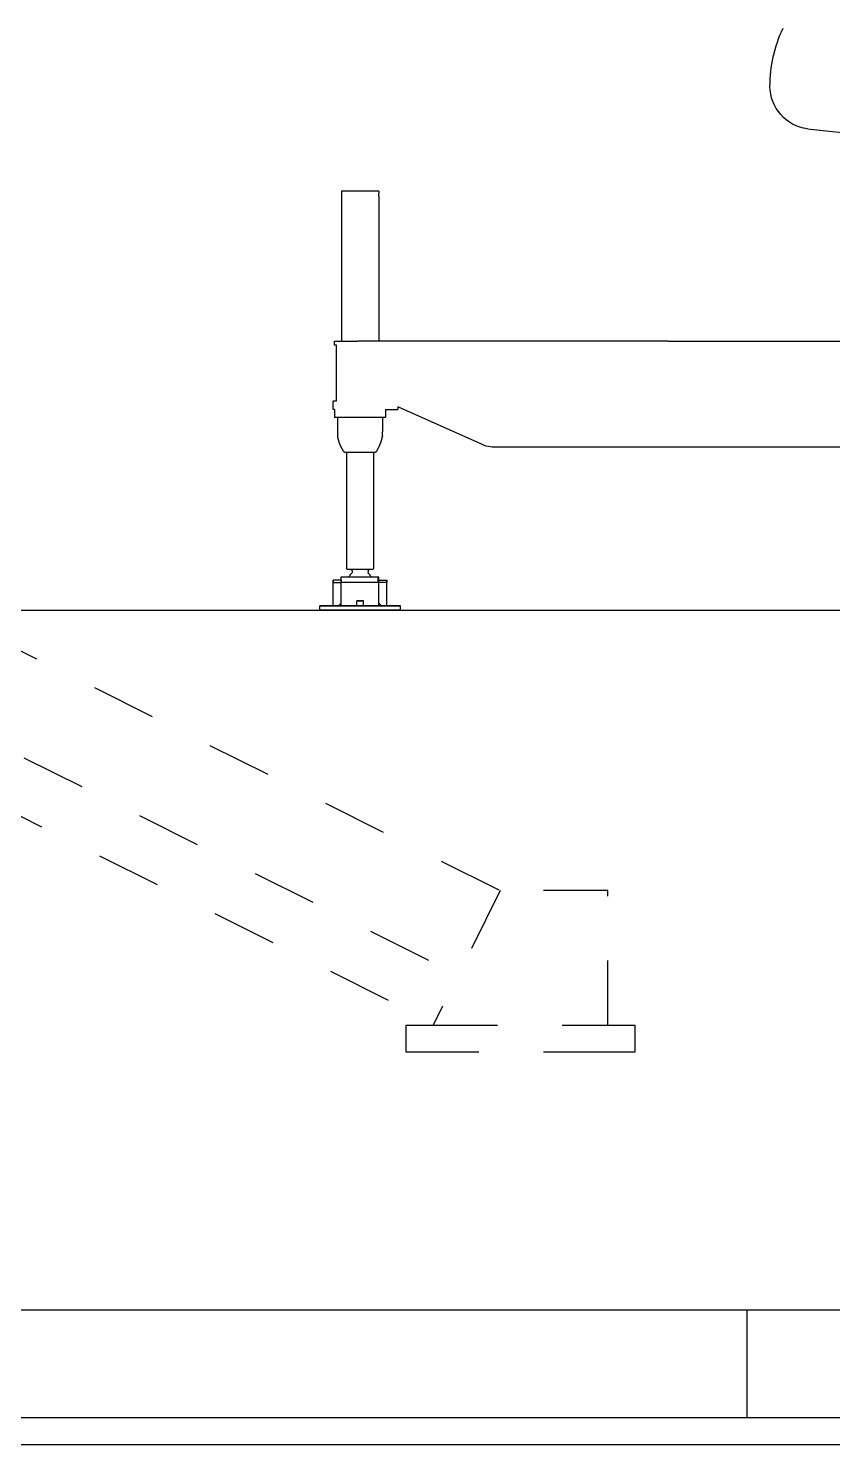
# Model space of a CAD drawing. Header units: millimetres. Extents: x -2078669 to -1085629, y -5987148 to 310365.
# Drawn here: x -1626077 to -1618606, y -3957150 to -3943997 of the extents above; entities that cross this region are included whole.
import ezdxf

# ---------------------------------------------------------------- set-up
doc = ezdxf.new("R2010")
doc.units = ezdxf.units.MM
doc.header["$LTSCALE"] = 500
doc.header["$PDSIZE"] = 300
doc.linetypes.add('SXF_跳び破線', pattern=[12, 6, -6])
for name, color, linetype, lineweight in [('D-BYP-STR2', 6, 'Continuous', 25), ('D-BYP-STRA', 1, 'Continuous', 25), ('D-BYP-STRB', 5, 'Continuous', 25)]:
    doc.layers.add(name, color=color, linetype=linetype, lineweight=lineweight)

# ---------------------------------------------------------------- blocks, each defined once
blk = doc.blocks.new('A$Cb352d05c')
at = {"layer": 'D-BYP-STRB'}
for p, q in [((5087.3, 1787.5), (4685.3, 1745.3)), ((6680.5, 1556), (6716.7, 1556)), ((6680.5, 1537), (6680.5, 999.5)), ((6716.7, 1556), (6819.5, 1556)), ((6819.5, 1556), (6819.5, 999.5)), ((5605, 999.5), (4755, 999.5)), ((5605, 999.5), (6759, 999.5)), ((6845, 999.5), (6759, 999.5)), ((6838, 775.5), (6838, 983.5)), ((6290.4, 612.5), (6610, 755.4)), ((6655, 745.5), (6610, 745.5)), ((6655, 745.5), (6655, 724)), ((6845, 745.5), (6845, 724)), ((6850, 745.5), (6850, 775.5)), ((6655, 715), (6675, 715)), ((6666, 662), (6666, 715)), ((6675, 715), (6825, 715)), ((6825, 715), (6845, 715)), ((6834, 715), (6834, 662)), ((4755, 605.5), (6259.4, 605.5)), ((6806.1, 587), (6693.9, 587)), ((6700, 587), (6700, 174.5)), ((6800, 587), (6800, 174.5)), ((6700, 196), (6700, 154)), ((6800, 196), (6800, 154)), ((6680, 111.5), (6650, 111.5)), ((6820, 123.5), (6684.4, 123.5)), ((6703, 151), (6791.2, 151)), ((6815.6, 123.5), (6790.6, 123.5)), ((6820, 111.5), (6850, 111.5)), ((6650, 16), (6650, 102.8)), ((6650, 102.8), (6680, 102.8)), ((6650, 16), (6650, 102.8)), ((6680, 16), (6680, 103.9)), ((6680, 16), (6680, 103.9)), ((6680, 26), (6680, 102.8)), ((6680, 26), (6680, 102.8)), ((6680, 26), (6680, 56.1)), ((6820, 104), (6684.4, 104)), ((6820, 26), (6820, 102.8)), ((6850, 102.8), (6820, 102.8)), ((6820, 16), (6820, 56.1)), ((6820, 26), (6820, 56.1)), ((6850, 16), (6850, 102.8)), ((6850, 16), (6850, 102.8)), ((6622.1, 16), (6601.3, 16)), ((6601.3, 16), (6622.1, 16)), ((6622.1, 0), (6601.3, 0)), ((6601.3, 0), (6622.1, 0)), ((6601.3, 0), (6622.1, 0)), ((6622.1, 16), (6646.9, 16)), ((6646.9, 16), (6622.1, 16)), ((6622.1, 0), (6646.9, 0)), ((6646.9, 0), (6622.1, 0)), ((6853.1, 16), (6646.9, 16)), ((6646.9, 16), (6853.1, 16)), ((6853.1, 0), (6646.9, 0)), ((6646.9, 0), (6853.1, 0)), ((6650, 16), (6670, 16)), ((6670, 16), (6650, 16)), ((6680, 16), (6716.4, 16)), ((6737.5, 16), (6680, 16)), ((6716.4, 16), (6737.5, 16)), ((6737.5, 35), (6762.5, 35)), ((6762.5, 35), (6737.5, 35)), ((6737.5, 16), (6762.5, 16)), ((6762.5, 16), (6737.5, 16)), ((6762.5, 16), (6820, 16)), ((6783.6, 16), (6762.5, 16)), ((6820, 16), (6783.6, 16)), ((6830, 16), (6850, 16)), ((6850, 16), (6830, 16)), ((6853.1, 16), (6877.9, 16)), ((6877.9, 16), (6853.1, 16)), ((6853.1, 0), (6877.9, 0)), ((6877.9, 0), (6853.1, 0)), ((6877.9, 16), (6898.7, 16)), ((6898.7, 16), (6877.9, 16)), ((6877.9, 0), (6898.7, 0)), ((6898.7, 0), (6877.9, 0))]:
    blk.add_line(p, q, dxfattribs=at)
at = {"layer": 'D-BYP-STRB', "ltscale": 0.225}
for p, q in [((6680.5, 1556), (6680.5, 1547)), ((6655, 724), (6655, 715)), ((6845, 724), (6845, 715))]:
    blk.add_line(p, q, dxfattribs=at)
at = {"layer": 'D-BYP-STRB', "ltscale": 0.175}
blk.add_line((6838, 983.5), (6845, 983.5), dxfattribs=at)
at = {"layer": 'D-BYP-STRB', "ltscale": 0.4}
for p, q in [((6845, 983.5), (6845, 999.5)), ((6600, 0), (6600, 16)), ((6600, 0), (6600, 16)), ((6600, 0), (6600, 16)), ((6900, 0), (6900, 16)), ((6900, 0), (6900, 16))]:
    blk.add_line(p, q, dxfattribs=at)
at = {"layer": 'D-BYP-STRB', "ltscale": 0.247906}
blk.add_line((6610, 755.4), (6610, 745.5), dxfattribs=at)
at = {"layer": 'D-BYP-STRB', "ltscale": 0.3}
for p, q in [((6838, 775.5), (6850, 775.5)), ((6820, 111.5), (6820, 123.5))]:
    blk.add_line(p, q, dxfattribs=at)
at = {"layer": 'D-BYP-STRB', "ltscale": 0.125}
blk.add_line((6845, 745.5), (6850, 745.5), dxfattribs=at)
at = {"layer": 'D-BYP-STRB', "ltscale": 0.01438}
for p, q in [((6666.6, 662), (6666, 662)), ((6834, 662), (6833.4, 662))]:
    blk.add_line(p, q, dxfattribs=at)
at = {"layer": 'D-BYP-STRB', "ltscale": 0.00661}
for p, q in [((6666.8, 662), (6666.6, 662)), ((6833.4, 662), (6833.2, 662))]:
    blk.add_line(p, q, dxfattribs=at)
at = {"layer": 'D-BYP-STRB', "ltscale": 0.324512}
for p, q in [((6666.8, 649), (6666.8, 662)), ((6833.2, 649), (6833.2, 662))]:
    blk.add_line(p, q, dxfattribs=at)
at = {"layer": 'D-BYP-STRB', "ltscale": 0.044635}
blk.add_line((6290.4, 612.5), (6288.7, 611.8), dxfattribs=at)
at = {"layer": 'D-BYP-STRB', "ltscale": 0.079956}
for p, q in [((6650, 108.3), (6650, 111.5)), ((6650, 111.5), (6650, 108.3)), ((6680, 108.3), (6680, 111.5)), ((6820, 111.5), (6820, 108.3)), ((6850, 111.5), (6850, 108.3)), ((6850, 108.3), (6850, 111.5))]:
    blk.add_line(p, q, dxfattribs=at)
at = {"layer": 'D-BYP-STRB', "ltscale": 0.42099}
for p, q in [((6666.8, 111.5), (6650, 111.5)), ((6833.2, 111.5), (6850, 111.5)), ((6650, 102.8), (6666.8, 102.8)), ((6850, 102.8), (6833.2, 102.8))]:
    blk.add_line(p, q, dxfattribs=at)
at = {"layer": 'D-BYP-STRB', "ltscale": 0.137683}
for p, q in [((6650, 102.8), (6650, 108.3)), ((6650, 108.3), (6650, 102.8)), ((6680, 102.8), (6680, 108.3)), ((6820, 102.8), (6820, 108.3)), ((6850, 108.3), (6850, 102.8)), ((6850, 102.8), (6850, 108.3))]:
    blk.add_line(p, q, dxfattribs=at)
at = {"layer": 'D-BYP-STRB', "ltscale": 0.101306}
for p, q in [((6684.1, 123.5), (6680, 123.5)), ((6684.1, 104), (6680, 104))]:
    blk.add_line(p, q, dxfattribs=at)
at = {"layer": 'D-BYP-STRB', "ltscale": 0.4875}
for p, q in [((6680, 104), (6680, 123.5)), ((6684.1, 123.5), (6684.1, 104)), ((6684.4, 123.5), (6684.4, 104))]:
    blk.add_line(p, q, dxfattribs=at)
at = {"layer": 'D-BYP-STRB', "ltscale": 0.189996}
for p, q in [((6690.2, 123.5), (6682.6, 123.5)), ((6700.9, 123.5), (6693.3, 123.5)), ((6778.1, 123.5), (6770.5, 123.5)), ((6817.4, 123.5), (6809.8, 123.5))]:
    blk.add_line(p, q, dxfattribs=at)
at = {"layer": 'D-BYP-STRB', "ltscale": 0.229968}
blk.add_line((6693.3, 123.5), (6684.1, 123.5), dxfattribs=at)
at = {"layer": 'D-BYP-STRB', "ltscale": 0.10556}
blk.add_line((6694.5, 123.5), (6690.2, 123.5), dxfattribs=at)
at = {"layer": 'D-BYP-STRB', "ltscale": 0.190002}
for p, q in [((6708.5, 123.5), (6700.9, 123.5)), ((6770.5, 123.5), (6762.9, 123.5)), ((6809.8, 123.5), (6802.2, 123.5))]:
    blk.add_line(p, q, dxfattribs=at)
at = {"layer": 'D-BYP-STRB', "ltscale": 0.045105}
blk.add_line((6710.3, 123.5), (6708.5, 123.5), dxfattribs=at)
at = {"layer": 'D-BYP-STRB', "ltscale": 0.00697}
blk.add_line((6709.4, 123.5), (6709.2, 123.5), dxfattribs=at)
at = {"layer": 'D-BYP-STRB', "ltscale": 0.157324}
for p, q in [((6720, 146), (6720, 139.7)), ((6780, 146), (6780, 139.7))]:
    blk.add_line(p, q, dxfattribs=at)
at = {"layer": 'D-BYP-STRB', "ltscale": 0.143842}
blk.add_line((6791.2, 151), (6797, 151), dxfattribs=at)
at = {"layer": 'D-BYP-STRB', "ltscale": 0.003539}
for p, q in [((6680.1, 104), (6680, 103.9)), ((6680.1, 104), (6680, 103.9)), ((6680.1, 104), (6680, 103.9)), ((6819.9, 104), (6820, 103.9))]:
    blk.add_line(p, q, dxfattribs=at)
at = {"layer": 'D-BYP-STRB', "ltscale": 0.008551}
blk.add_line((6684.1, 104), (6684.4, 104), dxfattribs=at)
at = {"layer": 'D-BYP-STRB', "ltscale": 0.031982}
for p, q in [((6600, 16), (6601.3, 16)), ((6601.3, 16), (6600, 16)), ((6600, 0), (6601.3, 0)), ((6601.3, 0), (6600, 0)), ((6601.3, 0), (6600, 0)), ((6898.7, 16), (6900, 16)), ((6900, 16), (6898.7, 16)), ((6898.7, 0), (6900, 0)), ((6900, 0), (6898.7, 0))]:
    blk.add_line(p, q, dxfattribs=at)
at = {"layer": 'D-BYP-STRB', "ltscale": 0.353553}
for p, q in [((6680, 26), (6670, 16)), ((6680, 26), (6670, 16)), ((6820, 26), (6830, 16)), ((6820, 26), (6830, 16))]:
    blk.add_line(p, q, dxfattribs=at)
at = {"layer": 'D-BYP-STRB', "ltscale": 0.25}
for p, q in [((6680, 16), (6680, 26)), ((6820, 16), (6820, 26))]:
    blk.add_line(p, q, dxfattribs=at)
at = {"layer": 'D-BYP-STRB', "ltscale": 0.475}
for p, q in [((6737.5, 16), (6737.5, 35)), ((6737.5, 16), (6737.5, 35)), ((6762.5, 16), (6762.5, 35)), ((6762.5, 16), (6762.5, 35))]:
    blk.add_line(p, q, dxfattribs=at)
at = {"layer": 'D-BYP-STRB'}
for points in [[(6666.8, 649), (6666.8, 648.9), (6666.8, 648.7), (6666.8, 648.5), (6666.8, 648.4), (6666.8, 648.2), (6666.9, 648.1), (6666.9, 647.9), (6666.9, 647.8), (6666.9, 647.6), (6666.9, 647.5), (6666.9, 647.3), (6666.9, 647.2), (6666.9, 647), (6666.9, 646.9), (6666.9, 646.7), (6666.9, 646.6), (6666.9, 646.5), (6667, 646.3), (6667, 646.2), (6667, 646.1), (6667, 645.9), (6667, 645.8)], [(6688.4, 590.5), (6687.8, 591.3), (6687.3, 592.1), (6686.9, 593), (6686.4, 593.8), (6685.9, 594.6), (6685.5, 595.4), (6685, 596.1), (6684.6, 596.9), (6684.2, 597.7), (6683.8, 598.4), (6683.4, 599.1), (6683, 599.8), (6682.6, 600.5), (6682.2, 601.3), (6681.8, 602), (6681.5, 602.7), (6681.1, 603.4), (6680.7, 604.1), (6680.3, 604.9), (6680, 605.6), (6679.6, 606.4), (6679.2, 607.2), (6678.8, 608), (6678.5, 608.8), (6678.1, 609.6), (6677.7, 610.4), (6677.3, 611.3), (6676.9, 612.1), (6676.6, 613), (6676.2, 613.8), (6675.8, 614.6), (6675.5, 615.5), (6675.1, 616.3), (6674.8, 617.2), (6674.5, 618), (6674.1, 618.9), (6673.8, 619.7), (6673.5, 620.5), (6673.2, 621.4), (6672.9, 622.2), (6672.6, 623.1), (6672.3, 623.9), (6672, 624.8), (6671.7, 625.6), (6671.5, 626.4), (6671.2, 627.3), (6671, 628.1), (6670.7, 629), (6670.5, 629.8), (6670.2, 630.7), (6670, 631.5), (6669.8, 632.3), (6669.5, 633.2), (6669.3, 634), (6669.1, 634.9), (6668.9, 635.7), (6668.7, 636.6), (6668.5, 637.4), (6668.4, 638.2), (6668.2, 639.1), (6668, 639.9), (6667.8, 640.8), (6667.7, 641.6), (6667.5, 642.5), (6667.4, 643.3), (6667.3, 644.1), (6667.1, 645), (6667, 645.8)], [(6811.6, 590.5), (6812.2, 591.3), (6812.7, 592.1), (6813.1, 593), (6813.6, 593.8), (6814.1, 594.6), (6814.5, 595.4), (6815, 596.1), (6815.4, 596.9), (6815.8, 597.7), (6816.2, 598.4), (6816.6, 599.1), (6817, 599.8), (6817.4, 600.5), (6817.8, 601.3), (6818.2, 602), (6818.5, 602.7), (6818.9, 603.4), (6819.3, 604.1), (6819.7, 604.9), (6820, 605.6), (6820.4, 606.4), (6820.8, 607.2), (6821.2, 608), (6821.5, 608.8), (6821.9, 609.6), (6822.3, 610.4), (6822.7, 611.3), (6823.1, 612.1), (6823.4, 613), (6823.8, 613.8), (6824.2, 614.6), (6824.5, 615.5), (6824.9, 616.3), (6825.2, 617.2), (6825.5, 618), (6825.9, 618.9), (6826.2, 619.7), (6826.5, 620.5), (6826.8, 621.4), (6827.1, 622.2), (6827.4, 623.1), (6827.7, 623.9), (6828, 624.8), (6828.3, 625.6), (6828.5, 626.4), (6828.8, 627.3), (6829, 628.1), (6829.3, 629), (6829.5, 629.8), (6829.8, 630.7), (6830, 631.5), (6830.2, 632.3), (6830.5, 633.2), (6830.7, 634), (6830.9, 634.9), (6831.1, 635.7), (6831.3, 636.6), (6831.5, 637.4), (6831.6, 638.2), (6831.8, 639.1), (6832, 639.9), (6832.2, 640.8), (6832.3, 641.6), (6832.5, 642.5), (6832.6, 643.3), (6832.7, 644.1), (6832.9, 645), (6833, 645.8)], [(6833, 645.8), (6833, 645.9), (6833, 646.1), (6833, 646.2), (6833, 646.3), (6833.1, 646.5), (6833.1, 646.6), (6833.1, 646.7), (6833.1, 646.9), (6833.1, 647), (6833.1, 647.2), (6833.1, 647.3), (6833.1, 647.5), (6833.1, 647.6), (6833.1, 647.8), (6833.1, 647.9), (6833.1, 648.1), (6833.2, 648.2), (6833.2, 648.4), (6833.2, 648.5), (6833.2, 648.7), (6833.2, 648.9), (6833.2, 649)], [(6693.9, 587), (6693.8, 587), (6693.6, 587), (6693.4, 587), (6693.3, 587), (6693.1, 587.1), (6692.9, 587.1), (6692.7, 587.1), (6692.6, 587.2), (6692.4, 587.2), (6692.2, 587.3), (6692.1, 587.3), (6691.9, 587.4), (6691.7, 587.4), (6691.6, 587.5), (6691.4, 587.6), (6691.3, 587.7), (6691.1, 587.7), (6691, 587.8), (6690.8, 587.9), (6690.6, 588), (6690.5, 588.1), (6690.4, 588.2), (6690.2, 588.3), (6690.1, 588.4), (6689.9, 588.6), (6689.8, 588.7), (6689.7, 588.8), (6689.5, 588.9), (6689.4, 589.1), (6689.3, 589.2), (6689.1, 589.4), (6689, 589.5), (6688.9, 589.7), (6688.8, 589.8), (6688.7, 590), (6688.6, 590.1), (6688.5, 590.3), (6688.4, 590.5)], [(6811.6, 590.5), (6811.5, 590.3), (6811.4, 590.1), (6811.3, 590), (6811.2, 589.8), (6811.1, 589.7), (6811, 589.5), (6810.9, 589.4), (6810.7, 589.2), (6810.6, 589.1), (6810.5, 588.9), (6810.3, 588.8), (6810.2, 588.7), (6810.1, 588.6), (6809.9, 588.4), (6809.8, 588.3), (6809.6, 588.2), (6809.5, 588.1), (6809.4, 588), (6809.2, 587.9), (6809, 587.8), (6808.9, 587.7), (6808.7, 587.7), (6808.6, 587.6), (6808.4, 587.5), (6808.3, 587.4), (6808.1, 587.4), (6807.9, 587.3), (6807.8, 587.3), (6807.6, 587.2), (6807.4, 587.2), (6807.3, 587.1), (6807.1, 587.1), (6806.9, 587.1), (6806.7, 587), (6806.6, 587), (6806.4, 587), (6806.2, 587), (6806.1, 587)]]:
    blk.add_lwpolyline(points, dxfattribs=at)
for centre, radius, start, end in [((4727.1, 1946.2), 500, 359.836, 25.437), ((5067.1, 1946.2), 160, 277.2681, 0), ((6611.2, 1542), 69.5, 355.8745, 4.1255), ((6259.4, 677.5), 72, 270, 294.0908), ((6703, 154), 3, 180, 270), ((6750, 104), 45, 134.427, 154.3208), ((6715, 146), 5, 0, 90), ((6715, 139.7), 5, 314.427, 0), ((6785, 146), 5, 90.0972, 180.0001), ((6785, 139.7), 5, 180, 225.573), ((6750, 104), 45, 25.6793, 45.573), ((6797, 154), 3, 270, 0)]:
    blk.add_arc(centre, radius, start, end, dxfattribs=at)
blk.add_point((6750, 0), dxfattribs=at)

msp = doc.modelspace()

# ---------------------------------------------------------------- linework, layer by layer
at = {"layer": 'D-BYP-STR2'}
for p, q in [((-1626403.4, -3949399.6, 708000), (-1611903.4, -3949399.6, 708000)), ((-1611903.4, -3955899.6, 708000), (-1626403.4, -3955899.6, 708000)), ((-1619403.4, -3955899.6, 708000), (-1619403.4, -3956899.6, 708000)), ((-1613653.4, -3956899.6, 708000), (-1626403.4, -3956899.6, 708000)), ((-1613757, -3957149.6, 708000), (-1626403.4, -3957149.6, 708000)), ((-1620653.4, -3957149.6, 708000), (-1624154.4, -3957149.6, 708000))]:
    msp.add_line(p, q, dxfattribs=at)
at = {"layer": 'D-BYP-STRA', "linetype": 'SXF_跳び破線', "ltscale": 0.2}
for p, q in [((-1631903.4, -3946899.6, 708000), (-1621692.8, -3952005, 708000)), ((-1632557.3, -3947551, 708000), (-1622084.1, -3952787.6, 708000)), ((-1632930, -3947923.7, 708000), (-1622307.7, -3953234.8, 708000))]:
    msp.add_line(p, q, dxfattribs=at)
at = {"layer": 'D-BYP-STRA', "linetype": 'SXF_跳び破線', "ltscale": 0.2, "elevation": 708000}
msp.add_lwpolyline([(-1620692.8, -3953255), (-1620692.8, -3952005), (-1621692.8, -3952005), (-1622317.8, -3953255)], close=True, dxfattribs=at)
msp.add_lwpolyline([(-1620692.8, -3953255), (-1620442.8, -3953255), (-1620442.8, -3953505), (-1620692.8, -3953505), (-1622317.8, -3953505), (-1622567.8, -3953505), (-1622567.8, -3953255), (-1622317.8, -3953255)], dxfattribs=at)

# ---------------------------------------------------------------- block references
at = {"layer": 'D-BYP-STRA', "xscale": -2.5, "yscale": 2.5, "zscale": 2.5}
msp.add_blockref('A$Cb352d05c', (-1606120.3, -3949399.6, 708000), dxfattribs=at)

doc.saveas('drawing.dxf')
